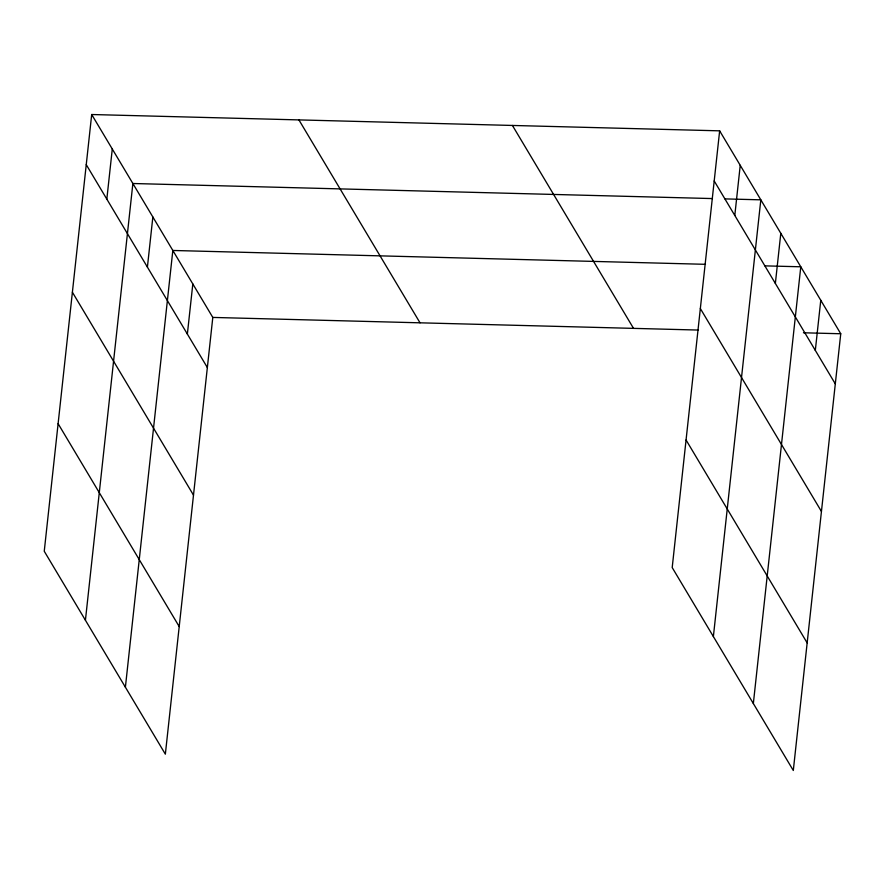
<?xml version="1.0" encoding="UTF-8"?>
<svg xmlns="http://www.w3.org/2000/svg" width="885" height="885" viewBox="0 0 885 885"><rect width="100%" height="100%" fill="white"/><g stroke="black" fill="none" stroke-linecap="round" stroke-linejoin="round"><path stroke-width="1.33" d="M91.697 114.519L44.25 551.244L165.351 754.164L212.798 317.427L91.697 114.519L719.649 130.836L840.75 333.756L793.303 770.481L672.202 567.573L719.649 130.836M106.831 199.136L112.284 149.012M85.425 620.23L132.872 183.505L712.469 198.572M147.408 267.115L152.851 216.991M125.393 687.202L172.829 250.466L705.467 264.316M187.366 334.076L192.819 283.952M734.793 215.464L740.236 165.34M713.376 636.558L760.823 199.833L724.903 198.893M775.36 283.443L780.802 233.308M753.345 703.52L800.781 266.794L764.872 265.865M815.317 350.405L820.771 300.269M212.798 317.427L698.453 330.061M803.447 332.782L840.75 333.756M714.206 180.971L835.307 383.88M700.345 308.544L821.446 511.464M512.426 125.449L633.527 328.368M686.063 439.989L807.164 642.908M298.92 119.906L420.021 322.815M86.243 164.643L207.355 367.563M72.393 292.227L193.494 495.135M58.111 423.672L179.213 626.58"/></g></svg>
